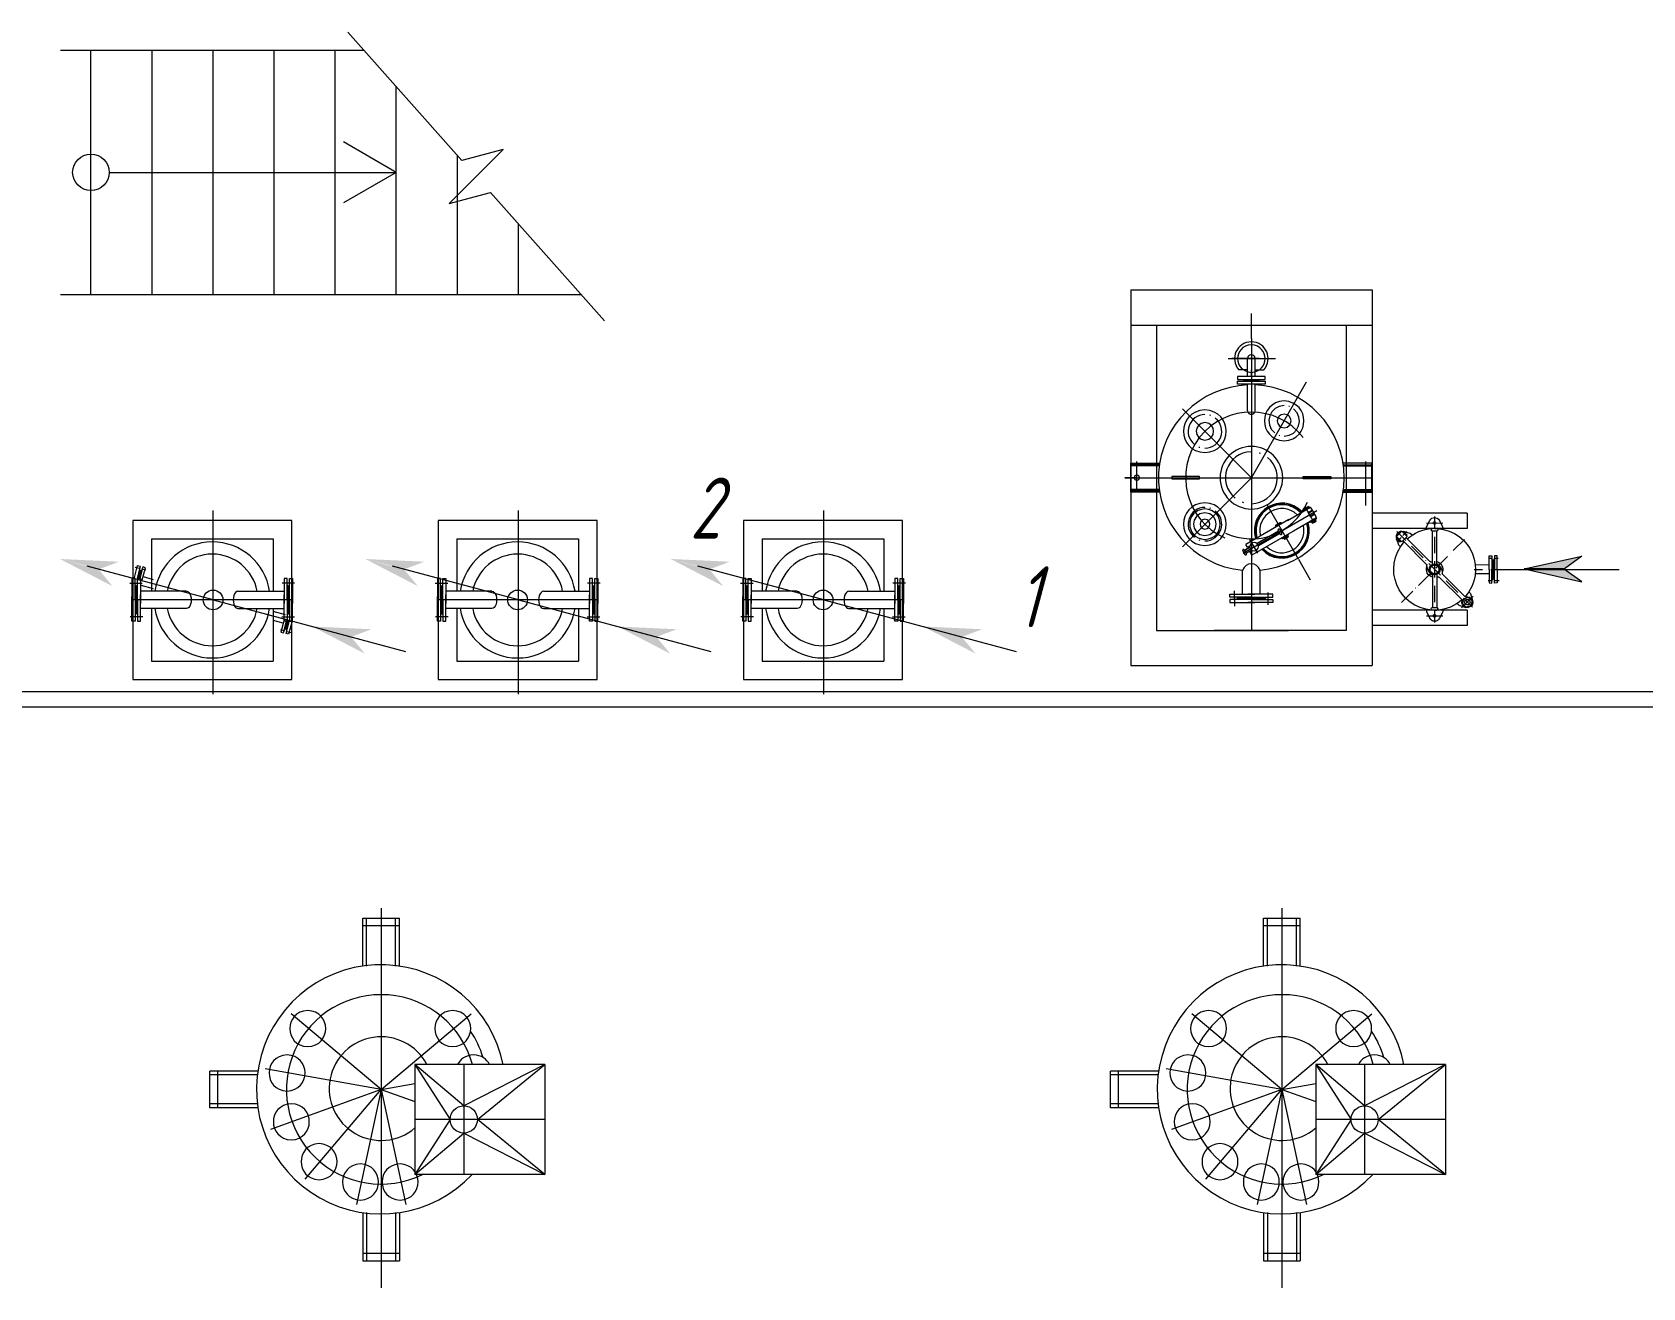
# Model space of a CAD drawing. Header units: millimetres. Extents: x 1337 to 8186, y 1899 to 5236.
# Drawn here: x 6806.4 to 6888.6, y 2608.5 to 2672.7 of the extents above; entities that cross this region are included whole.
import ezdxf

# ---------------------------------------------------------------- set-up
doc = ezdxf.new("R2010")
doc.units = ezdxf.units.MM
doc.layers.add('Линия связи (Вновь)', color=3, linetype='Continuous', lineweight=60)
doc.layers.add('Строительный', color=251, linetype='Continuous', lineweight=13)
doc.styles.add('Simplex', font='simplex.shx', dxfattribs={"width": 0.7, "oblique": 15})

# ---------------------------------------------------------------- blocks, each defined once
blk = doc.blocks.new('A$C049F4C0A')
at = {"layer": 'Строительный', "ltscale": 100}
h = blk.add_hatch(color=256, dxfattribs=at)
h.paths.add_polyline_path([(126.448, 218.876), (127.097, 219.12), (125.161, 219.21)])
h.paths.add_polyline_path([(125.161, 219.21), (126.883, 218.319), (126.442, 218.856)])
h = blk.add_hatch(color=256, dxfattribs=at)
h.paths.add_polyline_path([(136.448, 218.876), (137.097, 219.12), (135.161, 219.21)])
h.paths.add_polyline_path([(135.161, 219.21), (136.883, 218.319), (136.442, 218.856)])
h = blk.add_hatch(color=256, dxfattribs=at)
h.paths.add_polyline_path([(146.448, 218.876), (147.097, 219.12), (145.161, 219.21)])
h.paths.add_polyline_path([(145.161, 219.21), (146.883, 218.319), (146.442, 218.856)])
h = blk.add_hatch(color=256, dxfattribs=at)
h.paths.add_polyline_path([(174.436, 218.892), (175, 219.297), (173.106, 218.882)])
h.paths.add_polyline_path([(173.106, 218.882), (175, 218.467), (174.436, 218.871)])
h = blk.add_hatch(color=256, dxfattribs=at)
h.paths.add_polyline_path([(134.714, 216.665), (135.363, 216.909), (133.426, 216.999)])
h.paths.add_polyline_path([(133.426, 216.999), (135.148, 216.108), (134.708, 216.644)])
h = blk.add_hatch(color=256, dxfattribs=at)
h.paths.add_polyline_path([(144.714, 216.665), (145.363, 216.909), (143.426, 216.999)])
h.paths.add_polyline_path([(143.426, 216.999), (145.148, 216.108), (144.708, 216.644)])
h = blk.add_hatch(color=256, dxfattribs=at)
h.paths.add_polyline_path([(154.714, 216.665), (155.363, 216.909), (153.426, 216.999)])
h.paths.add_polyline_path([(153.426, 216.999), (155.148, 216.108), (154.708, 216.644)])
for p, q in [((134.592, 236.457), (138.327, 232.254)), ((125.177, 235.869), (135.114, 235.869)), ((126.177, 232.469), (126.177, 235.869)), ((126.177, 227.869), (126.177, 235.869)), ((128.177, 227.869), (128.177, 235.869)), ((128.177, 227.869), (128.177, 235.869)), ((130.177, 227.869), (130.177, 235.869)), ((130.177, 227.869), (130.177, 235.869)), ((132.177, 227.869), (132.177, 235.869)), ((132.177, 227.869), (132.177, 235.869)), ((134.177, 227.869), (134.177, 235.869)), ((134.177, 227.869), (134.177, 235.869)), ((136.177, 227.869), (136.177, 234.673)), ((136.177, 231.869), (134.445, 232.869)), ((137.908, 230.848), (139.675, 232.616)), ((139.675, 232.616), (138.327, 232.254)), ((138.177, 227.869), (138.177, 232.423)), ((126.777, 231.869), (136.177, 231.869)), ((136.177, 231.869), (134.445, 230.869)), ((126.177, 227.869), (126.177, 231.269)), ((137.908, 230.848), (139.256, 231.209)), ((139.256, 231.209), (142.992, 227.007)), ((140.177, 227.869), (140.177, 230.173)), ((125.177, 227.869), (142.225, 227.869)), ((125.177, 227.869), (142.225, 227.869)), ((160.227, 228.019), (160.227, 215.719)), ((160.227, 228.019), (168.128, 228.019)), ((168.128, 228.019), (168.128, 215.719)), ((160.227, 226.869), (168.128, 226.869)), ((161.071, 226.869), (161.071, 216.869)), ((164.177, 226.424), (164.177, 227.242)), ((167.283, 226.869), (167.283, 216.869)), ((164.177, 226.424), (164.177, 216.869)), ((163.412, 225.771), (164.97, 225.771)), ((164.43, 225.771), (163.541, 225.771)), ((164.052, 225.19), (164.052, 225.771)), ((164.3, 225.19), (164.3, 225.771)), ((164.052, 225.399), (163.769, 225.399)), ((164.052, 225.207), (164.052, 225.19)), ((164.177, 225.219), (164.177, 225.399)), ((164.3, 225.399), (164.583, 225.399)), ((164.3, 225.207), (164.3, 225.19)), ((164.627, 225.19), (163.725, 225.19)), ((163.725, 225.19), (163.725, 225.09)), ((163.725, 225.09), (164.627, 225.09)), ((163.725, 224.931), (163.725, 225.031)), ((163.725, 225.031), (164.627, 225.031)), ((164.627, 224.931), (163.725, 224.931)), ((163.905, 225.09), (163.926, 225.071)), ((163.905, 225.031), (163.926, 225.05)), ((164.426, 225.071), (163.926, 225.071)), ((163.926, 225.071), (163.926, 225.05)), ((164.426, 225.05), (163.926, 225.05)), ((164.052, 225.19), (164.052, 225.203)), ((164.3, 225.19), (164.052, 225.19)), ((164.052, 224.063), (164.052, 224.931)), ((164.3, 224.931), (164.052, 224.931)), ((164.177, 221.869), (165.898, 224.855)), ((164.3, 225.19), (164.3, 225.203)), ((164.3, 224.063), (164.3, 224.931)), ((164.447, 225.09), (164.426, 225.071)), ((164.426, 225.071), (164.426, 225.05)), ((164.447, 225.031), (164.426, 225.05)), ((164.627, 225.09), (164.627, 225.19)), ((164.627, 225.031), (164.627, 224.931)), ((165.898, 224.855), (165.986, 225.008)), ((165.252, 224.232), (165.252, 224.234)), ((165.428, 224.199), (165.403, 224.207)), ((161.921, 224.126), (164.177, 221.869)), ((162.657, 223.942), (162.657, 223.944)), ((162.849, 223.906), (162.822, 223.914)), ((164.177, 223.574), (164.177, 223.525)), ((165.074, 223.266), (165.099, 223.258)), ((162.462, 222.875), (162.489, 222.867)), ((164.177, 222.72), (164.177, 222.722)), ((164.476, 222.664), (164.434, 222.678)), ((160.227, 221.394), (160.227, 222.346)), ((160.227, 222.346), (161.174, 222.346)), ((161.166, 222.296), (160.227, 222.296)), ((161.159, 222.256), (160.227, 222.256)), ((160.425, 221.394), (160.425, 222.398)), ((168.125, 222.346), (167.178, 222.346)), ((167.186, 222.296), (168.125, 222.296)), ((167.193, 222.256), (168.125, 222.256)), ((167.927, 220.959), (167.927, 222.398)), ((168.125, 221.394), (168.125, 222.346)), ((160.425, 221.869), (160.034, 221.869)), ((160.034, 221.869), (168.125, 221.869)), ((162.477, 221.911), (161.575, 221.911)), ((161.575, 221.911), (161.575, 221.829)), ((161.575, 221.829), (162.477, 221.829)), ((164.177, 221.869), (161.921, 219.613)), ((162.477, 221.829), (162.477, 221.911)), ((165.875, 221.911), (166.777, 221.911)), ((165.875, 221.829), (165.875, 221.911)), ((166.777, 221.829), (165.875, 221.829)), ((166.777, 221.911), (166.777, 221.829)), ((168.125, 221.394), (168.125, 221.777)), ((161.159, 221.484), (160.227, 221.484)), ((161.166, 221.445), (160.227, 221.445)), ((161.174, 221.394), (160.227, 221.394)), ((163.876, 221.077), (163.918, 221.06)), ((167.619, 221.394), (167.178, 221.394)), ((167.178, 221.394), (168.125, 221.394)), ((167.186, 221.445), (168.125, 221.445)), ((167.193, 221.484), (168.125, 221.484)), ((132.75, 220.469), (127.55, 220.469)), ((127.55, 220.469), (127.55, 215.269)), ((130.177, 214.787), (130.177, 220.796)), ((132.75, 215.269), (132.75, 220.469)), ((142.75, 220.469), (137.55, 220.469)), ((137.55, 220.469), (137.55, 215.269)), ((140.177, 214.787), (140.177, 220.796)), ((142.75, 215.269), (142.75, 220.469)), ((152.75, 220.469), (147.55, 220.469)), ((147.55, 220.469), (147.55, 215.269)), ((150.177, 214.787), (150.177, 220.796)), ((152.75, 215.269), (152.75, 220.469)), ((162.657, 220.899), (162.657, 220.901)), ((162.849, 220.865), (162.822, 220.874)), ((163.903, 219.403), (166.325, 220.8)), ((165.409, 220.503), (163.993, 219.686)), ((165.716, 219.205), (164.689, 220.98)), ((165.357, 220.474), (166.116, 220.911)), ((165.557, 220.127), (166.314, 220.564)), ((166.084, 220.915), (165.867, 220.79)), ((165.867, 220.79), (165.877, 220.773)), ((166.047, 220.93), (165.873, 220.83)), ((165.873, 220.83), (165.877, 220.842)), ((165.89, 220.803), (165.873, 220.83)), ((165.877, 220.842), (166.034, 220.932)), ((166.243, 220.388), (165.942, 220.913)), ((166.034, 220.932), (166.047, 220.93)), ((166.176, 220.807), (166.036, 220.727)), ((166.107, 220.606), (166.036, 220.727)), ((166.036, 220.727), (166.118, 220.589)), ((166.047, 220.93), (166.061, 220.903)), ((166.185, 220.79), (166.047, 220.711)), ((166.084, 220.915), (166.095, 220.899)), ((166.304, 220.535), (166.086, 220.409)), ((166.308, 220.526), (166.093, 220.401)), ((166.101, 220.618), (166.107, 220.606)), ((166.245, 220.685), (166.107, 220.606)), ((166.116, 220.75), (166.111, 220.759)), ((166.111, 220.598), (166.208, 220.652)), ((166.176, 220.807), (166.116, 220.911)), ((166.256, 220.669), (166.118, 220.589)), ((166.137, 220.773), (166.132, 220.782)), ((166.174, 220.426), (166.245, 220.466)), ((166.18, 220.637), (166.176, 220.646)), ((166.229, 220.468), (166.183, 220.441)), ((166.245, 220.685), (166.185, 220.79)), ((166.208, 220.652), (166.212, 220.644)), ((166.237, 220.47), (166.229, 220.468)), ((166.243, 220.466), (166.237, 220.47)), ((166.243, 220.457), (166.243, 220.466)), ((166.314, 220.564), (166.256, 220.669)), ((166.262, 220.499), (166.285, 220.455)), ((166.304, 220.535), (166.293, 220.552)), ((166.293, 220.552), (166.308, 220.526)), ((171.247, 220.708), (168.128, 220.708)), ((169.909, 220.263), (170.019, 220.471)), ((170.176, 220.603), (170.176, 220.208)), ((170.444, 220.263), (170.335, 220.472)), ((171.247, 220.708), (171.247, 220.208)), ((165.607, 220.156), (164.194, 219.339)), ((164.355, 219.721), (165.064, 220.131)), ((164.405, 219.636), (165.114, 220.043)), ((165.175, 220.391), (164.957, 220.265)), ((164.957, 220.265), (164.968, 220.248)), ((164.965, 220.305), (165.137, 220.405)), ((165.03, 220.342), (164.965, 220.305)), ((164.968, 220.317), (164.965, 220.305)), ((164.965, 220.305), (164.98, 220.278)), ((164.968, 220.317), (165.124, 220.407)), ((165.053, 220.177), (165.049, 220.163)), ((165.049, 220.163), (165.053, 220.148)), ((165.064, 220.19), (165.053, 220.177)), ((165.053, 220.148), (165.124, 220.027)), ((165.08, 220.192), (165.064, 220.19)), ((165.095, 220.19), (165.08, 220.192)), ((165.106, 220.177), (165.095, 220.19)), ((165.106, 220.177), (165.175, 220.056)), ((165.175, 220.056), (165.106, 220.177)), ((165.124, 220.407), (165.137, 220.405)), ((165.124, 220.027), (165.135, 220.016)), ((165.135, 220.016), (165.149, 220.012)), ((165.137, 220.405), (165.154, 220.378)), ((165.149, 220.012), (165.164, 220.016)), ((165.164, 220.016), (165.175, 220.027)), ((165.175, 220.391), (165.185, 220.374)), ((165.179, 220.041), (165.175, 220.056)), ((165.175, 220.027), (165.179, 220.041)), ((165.394, 220.01), (165.179, 219.884)), ((165.183, 219.876), (165.398, 220.002)), ((165.267, 219.901), (165.336, 219.941)), ((165.319, 219.943), (165.273, 219.916)), ((165.327, 219.945), (165.319, 219.943)), ((165.334, 219.939), (165.327, 219.945)), ((165.329, 219.926), (165.334, 219.933)), ((165.334, 219.933), (165.334, 219.939)), ((165.352, 219.974), (165.377, 219.93)), ((165.398, 220.002), (165.384, 220.027)), ((166.086, 220.409), (166.078, 220.428)), ((166.093, 220.401), (166.086, 220.409)), ((166.166, 220.386), (166.141, 220.428)), ((166.166, 220.386), (166.285, 220.455)), ((166.178, 220.382), (166.166, 220.386)), ((166.183, 220.441), (166.178, 220.437)), ((166.178, 220.382), (166.283, 220.441)), ((166.178, 220.437), (166.178, 220.428)), ((166.178, 220.428), (166.185, 220.424)), ((166.185, 220.424), (166.193, 220.424)), ((166.193, 220.424), (166.239, 220.451)), ((166.239, 220.451), (166.243, 220.457)), ((166.285, 220.455), (166.283, 220.441)), ((171.247, 220.208), (168.128, 220.208)), ((168.928, 219.944), (169.016, 220.032)), ((169.016, 219.856), (168.928, 219.944)), ((169.231, 219.818), (168.938, 220.111)), ((169.053, 220.096), (168.953, 219.995)), ((168.966, 219.982), (168.953, 219.995)), ((169.105, 220.121), (169.016, 220.032)), ((169.053, 220.096), (169.066, 220.083)), ((169.193, 220.032), (169.105, 220.121)), ((169.107, 219.947), (169.107, 219.947)), ((169.13, 220.096), (169.148, 220.114)), ((169.136, 219.975), (169.272, 220.112)), ((169.148, 220.114), (169.274, 219.988)), ((169.382, 220.044), (169.156, 220.114)), ((169.193, 220.032), (169.282, 219.944)), ((169.282, 219.944), (169.193, 219.856)), ((169.274, 219.988), (169.256, 219.97)), ((169.439, 219.988), (169.382, 220.044)), ((169.909, 220.182), (169.909, 220.263)), ((169.91, 220.388), (170.447, 220.389)), ((170.069, 220.174), (170.071, 220.185)), ((170.069, 220.174), (170.07, 220.156)), ((170.071, 220.145), (170.07, 220.156)), ((170.071, 220.185), (170.077, 220.195)), ((170.077, 220.135), (170.071, 220.145)), ((170.077, 220.195), (170.085, 220.203)), ((170.085, 220.127), (170.077, 220.135)), ((170.085, 220.203), (170.095, 220.208)), ((170.095, 220.122), (170.085, 220.127)), ((170.095, 220.208), (170.106, 220.21)), ((170.106, 220.12), (170.095, 220.122)), ((170.177, 220.21), (170.106, 220.21)), ((170.106, 219.034), (170.106, 220.12)), ((170.177, 220.12), (170.106, 220.12)), ((170.176, 220.075), (170.176, 220.075)), ((170.176, 219.94), (170.177, 219.405)), ((170.177, 220.21), (170.249, 220.209)), ((170.248, 220.12), (170.177, 220.12)), ((170.249, 219.033), (170.248, 220.12)), ((170.249, 220.209), (170.26, 220.208)), ((170.26, 220.208), (170.27, 220.203)), ((170.27, 220.203), (170.278, 220.195)), ((170.278, 220.195), (170.283, 220.185)), ((170.283, 220.185), (170.285, 220.174)), ((170.285, 220.174), (170.284, 220.156)), ((170.444, 220.183), (170.444, 220.263)), ((128.159, 219.869), (132.141, 219.869)), ((128.159, 219.869), (128.159, 218.153)), ((132.141, 219.869), (132.141, 218.153)), ((138.159, 219.869), (142.141, 219.869)), ((138.159, 219.869), (138.159, 218.153)), ((142.141, 219.869), (142.141, 218.153)), ((148.159, 219.869), (152.141, 219.869)), ((148.159, 219.869), (148.159, 218.153)), ((152.141, 219.869), (152.141, 218.153)), ((162.462, 219.834), (162.489, 219.826)), ((163.893, 219.508), (163.888, 219.493)), ((163.888, 219.493), (163.893, 219.479)), ((163.903, 219.518), (163.893, 219.508)), ((163.893, 219.479), (163.964, 219.357)), ((163.92, 219.523), (163.903, 219.518)), ((163.934, 219.518), (163.92, 219.523)), ((163.945, 219.508), (163.934, 219.518)), ((164.014, 219.387), (163.945, 219.508)), ((163.955, 219.491), (164.129, 219.592)), ((164.129, 219.592), (163.955, 219.491)), ((164.049, 219.592), (163.993, 219.686)), ((164.006, 219.403), (164.179, 219.504)), ((164.049, 219.592), (164.129, 219.638)), ((164.39, 219.399), (164.131, 219.847)), ((164.139, 219.435), (164.219, 219.481)), ((164.194, 219.339), (164.139, 219.435)), ((164.715, 219.928), (164.355, 219.721)), ((165.179, 219.884), (165.168, 219.901)), ((165.179, 219.884), (165.183, 219.876)), ((165.246, 219.912), (165.183, 219.876)), ((165.256, 219.859), (165.231, 219.903)), ((165.256, 219.859), (165.377, 219.93)), ((165.269, 219.857), (165.256, 219.859)), ((165.273, 219.916), (165.269, 219.91)), ((165.269, 219.857), (165.373, 219.916)), ((165.269, 219.91), (165.269, 219.903)), ((165.269, 219.903), (165.275, 219.899)), ((165.275, 219.899), (165.283, 219.899)), ((165.283, 219.899), (165.329, 219.926)), ((165.377, 219.93), (165.373, 219.916)), ((168.952, 219.883), (168.916, 219.846)), ((168.916, 219.846), (169.006, 219.756)), ((168.94, 219.87), (168.933, 219.891)), ((168.953, 219.919), (168.934, 219.9)), ((168.934, 219.9), (169.061, 219.774)), ((168.942, 219.782), (169.079, 219.918)), ((169.003, 219.666), (168.962, 219.801)), ((168.964, 219.839), (168.996, 219.807)), ((169.06, 219.609), (169.003, 219.666)), ((169.006, 219.756), (169.043, 219.792)), ((169.016, 219.856), (169.105, 219.767)), ((169.061, 219.774), (169.079, 219.793)), ((169.105, 219.767), (169.193, 219.856)), ((169.916, 219.032), (169.143, 219.805)), ((169.243, 219.906), (170.017, 219.132)), ((169.325, 219.724), (169.324, 219.724)), ((169.798, 219.249), (169.419, 219.628)), ((171.158, 219.851), (170.789, 219.483)), ((130.177, 217.869), (126.049, 218.975)), ((127.587, 218.563), (127.703, 218.994)), ((127.759, 218.897), (127.622, 218.933)), ((127.789, 218.971), (127.674, 218.54)), ((127.703, 218.994), (127.789, 218.971)), ((127.876, 218.948), (127.774, 218.57)), ((127.797, 218.887), (127.797, 218.886)), ((127.855, 218.526), (127.962, 218.925)), ((127.962, 218.925), (127.876, 218.948)), ((140.177, 217.869), (136.049, 218.975)), ((150.177, 217.869), (146.049, 218.975)), ((163.964, 219.357), (163.974, 219.345)), ((163.974, 219.345), (163.989, 219.341)), ((163.989, 219.341), (164.003, 219.345)), ((164.003, 219.345), (164.014, 219.357)), ((164.018, 219.372), (164.014, 219.387)), ((164.014, 219.357), (164.018, 219.372)), ((164.177, 219.05), (164.177, 219.052)), ((165.716, 219.205), (166.105, 218.527)), ((169.893, 219.154), (169.893, 219.155)), ((169.916, 219.032), (169.922, 219.025)), ((169.922, 219.025), (169.926, 219.016)), ((169.926, 219.016), (169.928, 219.006)), ((170.366, 218.68), (169.988, 219.06)), ((170.024, 219.126), (170.017, 219.132)), ((170.033, 219.123), (170.024, 219.126)), ((170.042, 219.122), (170.033, 219.123)), ((170.042, 219.122), (170.074, 219.121)), ((170.074, 219.121), (170.106, 219.119)), ((170.083, 219.12), (170.106, 219.128)), ((170.177, 219.27), (170.176, 219.271)), ((170.177, 219.137), (170.177, 218.601)), ((170.6, 219.293), (170.221, 218.914)), ((170.249, 219.066), (170.285, 219.041)), ((170.285, 219.041), (170.318, 219.012)), ((170.694, 219.388), (170.694, 219.388)), ((171.963, 219.012), (171.509, 219.013)), ((171.951, 219.237), (172.062, 219.237)), ((171.963, 218.87), (171.963, 219.316)), ((171.963, 219.316), (172.052, 219.316)), ((172.052, 219.316), (172.053, 218.87)), ((172.089, 219.173), (172.052, 219.21)), ((172.106, 219.173), (172.089, 219.173)), ((172.089, 219.173), (172.089, 218.87)), ((172.103, 219.237), (172.102, 219.238)), ((172.142, 219.21), (172.106, 219.173)), ((172.106, 219.173), (172.106, 218.87)), ((172.231, 219.316), (172.142, 219.316)), ((172.142, 219.316), (172.142, 218.87)), ((172.143, 219.237), (172.254, 219.237)), ((172.231, 218.87), (172.231, 219.316)), ((173.106, 218.882), (175, 219.297)), ((174.436, 218.892), (173.106, 218.882)), ((173.106, 218.882), (173.117, 218.87)), ((174.436, 218.871), (173.106, 218.882)), ((173.106, 218.882), (175, 218.467)), ((175, 219.297), (174.436, 218.892)), ((175, 219.297), (174.436, 218.892)), ((127.453, 218.419), (127.859, 218.419)), ((127.62, 218.57), (127.52, 218.57)), ((127.52, 218.57), (127.52, 217.99)), ((127.52, 218.57), (127.52, 217.756)), ((127.62, 217.869), (127.62, 218.57)), ((127.7, 217.869), (127.7, 218.57)), ((127.7, 218.57), (127.8, 218.57)), ((127.787, 218.824), (127.708, 218.531)), ((127.804, 218.819), (127.725, 218.526)), ((127.762, 218.867), (127.787, 218.824)), ((127.787, 218.824), (127.804, 218.819)), ((127.8, 218.57), (127.8, 217.756)), ((127.804, 218.819), (127.847, 218.844)), ((127.809, 218.356), (128.213, 218.247)), ((127.973, 218.839), (127.837, 218.876)), ((127.883, 218.631), (128.213, 218.543)), ((132.847, 218.419), (132.441, 218.419)), ((132.6, 218.57), (132.499, 218.57)), ((132.499, 218.57), (132.499, 217.756)), ((132.6, 217.869), (132.6, 218.57)), ((132.679, 218.57), (132.78, 218.57)), ((132.679, 217.869), (132.679, 218.57)), ((132.78, 218.57), (132.78, 217.99)), ((132.78, 218.57), (132.78, 217.756)), ((137.453, 218.419), (137.859, 218.419)), ((137.62, 218.57), (137.52, 218.57)), ((137.52, 218.57), (137.52, 217.99)), ((137.52, 218.57), (137.52, 217.756)), ((137.62, 217.869), (137.62, 218.57)), ((137.7, 217.869), (137.7, 218.57)), ((137.7, 218.57), (137.8, 218.57)), ((137.8, 218.57), (137.8, 217.756)), ((142.847, 218.419), (142.441, 218.419)), ((142.6, 218.57), (142.499, 218.57)), ((142.499, 218.57), (142.499, 217.756)), ((142.6, 217.869), (142.6, 218.57)), ((142.679, 218.57), (142.78, 218.57)), ((142.679, 217.869), (142.679, 218.57)), ((142.78, 218.57), (142.78, 217.99)), ((142.78, 218.57), (142.78, 217.756)), ((147.453, 218.419), (147.859, 218.419)), ((147.62, 218.57), (147.52, 218.57)), ((147.52, 218.57), (147.52, 217.99)), ((147.52, 218.57), (147.52, 217.756)), ((147.62, 217.869), (147.62, 218.57)), ((147.7, 217.869), (147.7, 218.57)), ((147.7, 218.57), (147.8, 218.57)), ((147.8, 218.57), (147.8, 217.756)), ((152.847, 218.419), (152.441, 218.419)), ((152.6, 218.57), (152.499, 218.57)), ((152.499, 218.57), (152.499, 217.756)), ((152.6, 217.869), (152.6, 218.57)), ((152.679, 218.57), (152.78, 218.57)), ((152.679, 217.869), (152.679, 218.57)), ((152.78, 218.57), (152.78, 217.99)), ((152.78, 218.57), (152.78, 217.756)), ((163.891, 218.059), (163.891, 218.843)), ((164.461, 218.059), (164.461, 218.843)), ((170.031, 218.725), (169.652, 218.346)), ((170.07, 218.701), (170.038, 218.731)), ((170.105, 218.677), (170.07, 218.701)), ((170.106, 218.707), (170.106, 217.619)), ((170.126, 218.82), (170.126, 218.82)), ((170.177, 218.467), (170.176, 218.467)), ((170.249, 218.706), (170.248, 217.619)), ((170.276, 218.621), (170.248, 218.612)), ((170.281, 218.62), (170.249, 218.624)), ((170.314, 218.62), (170.281, 218.62)), ((170.314, 218.62), (170.323, 218.619)), ((170.323, 218.619), (170.332, 218.615)), ((170.332, 218.615), (170.339, 218.609)), ((170.339, 218.609), (171.07, 217.879)), ((170.43, 218.726), (170.429, 218.736)), ((170.434, 218.717), (170.43, 218.726)), ((170.44, 218.709), (170.434, 218.717)), ((171.171, 217.978), (170.44, 218.709)), ((170.461, 218.585), (170.46, 218.586)), ((170.935, 218.112), (170.556, 218.49)), ((171.476, 218.87), (171.746, 218.87)), ((171.963, 218.727), (171.509, 218.727)), ((171.879, 218.87), (171.878, 218.87)), ((171.93, 218.503), (172.072, 218.503)), ((171.963, 218.87), (171.963, 218.424)), ((171.963, 218.424), (172.052, 218.423)), ((172.014, 218.87), (172.282, 218.87)), ((172.052, 218.423), (172.053, 218.87)), ((172.089, 218.566), (172.053, 218.531)), ((172.089, 218.566), (172.089, 218.87)), ((172.106, 218.566), (172.089, 218.566)), ((172.106, 218.566), (172.106, 218.87)), ((172.142, 218.531), (172.106, 218.566)), ((172.112, 218.503), (172.112, 218.503)), ((172.142, 218.423), (172.142, 218.87)), ((172.231, 218.424), (172.142, 218.423)), ((172.152, 218.503), (172.293, 218.503)), ((172.231, 218.87), (172.231, 218.424)), ((172.282, 218.87), (176.226, 218.87)), ((175, 218.467), (174.436, 218.871)), ((175, 218.467), (174.436, 218.871)), ((127.52, 217.169), (127.52, 217.98)), ((132.78, 217.869), (127.52, 217.869)), ((132.78, 217.869), (127.574, 217.869)), ((127.62, 218.348), (127.652, 218.319)), ((127.62, 217.869), (127.62, 217.169)), ((127.62, 217.869), (127.62, 217.169)), ((127.671, 218.319), (127.652, 218.319)), ((127.7, 218.348), (127.671, 218.319)), ((127.671, 218.319), (127.671, 217.775)), ((127.671, 217.419), (127.671, 217.961)), ((127.7, 217.869), (127.7, 217.169)), ((129.308, 218.153), (127.8, 218.153)), ((127.8, 217.361), (127.8, 218.032)), ((127.8, 217.169), (127.8, 217.98)), ((130.177, 217.869), (136.472, 216.182)), ((130.992, 218.153), (132.499, 218.153)), ((132.499, 217.361), (132.499, 218.032)), ((132.499, 217.169), (132.499, 217.98)), ((132.6, 218.348), (132.629, 218.319)), ((132.6, 217.869), (132.6, 217.169)), ((132.629, 218.319), (132.629, 217.775)), ((132.629, 218.319), (132.648, 218.319)), ((132.629, 217.419), (132.629, 217.961)), ((132.679, 218.348), (132.648, 218.319)), ((132.679, 217.869), (132.679, 217.169)), ((132.679, 217.869), (132.679, 217.169)), ((132.727, 217.881), (132.739, 217.869)), ((132.78, 217.169), (132.78, 217.98)), ((137.52, 217.169), (137.52, 217.98)), ((142.78, 217.869), (137.52, 217.869)), ((142.78, 217.869), (137.574, 217.869)), ((137.62, 218.348), (137.652, 218.319)), ((137.62, 217.869), (137.62, 217.169)), ((137.62, 217.869), (137.62, 217.169)), ((137.671, 218.319), (137.652, 218.319)), ((137.7, 218.348), (137.671, 218.319)), ((137.671, 218.319), (137.671, 217.775)), ((137.671, 217.419), (137.671, 217.961)), ((137.7, 217.869), (137.7, 217.169)), ((139.308, 218.153), (137.8, 218.153)), ((137.8, 217.361), (137.8, 218.032)), ((137.8, 217.169), (137.8, 217.98)), ((140.177, 217.869), (146.472, 216.182)), ((140.992, 218.153), (142.499, 218.153)), ((142.499, 217.361), (142.499, 218.032)), ((142.499, 217.169), (142.499, 217.98)), ((142.6, 218.348), (142.629, 218.319)), ((142.6, 217.869), (142.6, 217.169)), ((142.629, 218.319), (142.629, 217.775)), ((142.629, 218.319), (142.648, 218.319)), ((142.629, 217.419), (142.629, 217.961)), ((142.679, 218.348), (142.648, 218.319)), ((142.679, 217.869), (142.679, 217.169)), ((142.679, 217.869), (142.679, 217.169)), ((142.78, 217.169), (142.78, 217.98)), ((147.52, 217.169), (147.52, 217.98)), ((152.78, 217.869), (147.52, 217.869)), ((152.78, 217.869), (147.574, 217.869)), ((147.62, 218.348), (147.652, 218.319)), ((147.62, 217.869), (147.62, 217.169)), ((147.62, 217.869), (147.62, 217.169)), ((147.671, 218.319), (147.652, 218.319)), ((147.7, 218.348), (147.671, 218.319)), ((147.671, 218.319), (147.671, 217.775)), ((147.671, 217.419), (147.671, 217.961)), ((147.7, 217.869), (147.7, 217.169)), ((149.308, 218.153), (147.8, 218.153)), ((147.8, 217.361), (147.8, 218.032)), ((147.8, 217.169), (147.8, 217.98)), ((150.177, 217.869), (156.472, 216.182)), ((150.992, 218.153), (152.499, 218.153)), ((152.499, 217.361), (152.499, 218.032)), ((152.499, 217.169), (152.499, 217.98)), ((152.6, 218.348), (152.629, 218.319)), ((152.6, 217.869), (152.6, 217.169)), ((152.629, 218.319), (152.629, 217.775)), ((152.629, 218.319), (152.648, 218.319)), ((152.629, 217.419), (152.629, 217.961)), ((152.679, 218.348), (152.648, 218.319)), ((152.679, 217.869), (152.679, 217.169)), ((152.679, 217.869), (152.679, 217.169)), ((152.78, 217.169), (152.78, 217.98)), ((163.476, 217.96), (163.476, 218.059)), ((163.476, 218.059), (164.054, 218.059)), ((163.476, 218.059), (164.288, 218.059)), ((164.177, 217.96), (163.476, 217.96)), ((164.177, 217.879), (163.476, 217.879)), ((163.476, 217.879), (163.476, 217.781)), ((163.627, 217.862), (163.627, 218.17)), ((163.627, 217.977), (163.627, 217.67)), ((163.696, 217.96), (163.725, 217.929)), ((163.696, 217.879), (163.725, 217.91)), ((163.725, 217.91), (163.725, 217.929)), ((164.627, 217.929), (163.725, 217.929)), ((163.725, 217.91), (164.269, 217.91)), ((164.876, 218.059), (164.064, 218.059)), ((164.627, 217.91), (164.083, 217.91)), ((164.177, 217.96), (164.876, 217.96)), ((164.177, 217.879), (164.876, 217.879)), ((164.876, 218.059), (164.298, 218.059)), ((164.656, 217.96), (164.627, 217.929)), ((164.627, 217.91), (164.627, 217.929)), ((164.656, 217.879), (164.627, 217.91)), ((164.727, 217.707), (164.727, 218.117)), ((164.876, 217.96), (164.876, 218.059)), ((164.876, 217.879), (164.876, 217.781)), ((169.463, 218.156), (169.095, 217.788)), ((169.558, 218.251), (169.557, 218.252)), ((170.178, 218.333), (170.178, 217.797)), ((171.029, 218.017), (171.028, 218.018)), ((171.063, 217.609), (171.442, 217.988)), ((171.07, 217.879), (171.076, 217.868)), ((171.076, 217.868), (171.08, 217.855)), ((171.08, 217.855), (171.079, 217.843)), ((171.091, 217.753), (171.134, 217.912)), ((171.416, 217.628), (171.124, 217.922)), ((171.134, 217.912), (171.292, 217.954)), ((171.181, 217.971), (171.171, 217.978)), ((171.193, 217.968), (171.181, 217.971)), ((171.205, 217.969), (171.193, 217.968)), ((171.292, 217.954), (171.409, 217.838)), ((171.295, 218.131), (171.352, 218.075)), ((171.352, 218.075), (171.422, 217.849)), ((171.409, 217.838), (171.366, 217.679)), ((127.871, 217.319), (127.461, 217.319)), ((127.52, 217.169), (127.52, 217.746)), ((127.62, 217.388), (127.652, 217.419)), ((127.671, 217.419), (127.652, 217.419)), ((127.7, 217.388), (127.671, 217.419)), ((129.308, 217.585), (127.8, 217.585)), ((128.159, 217.585), (128.159, 215.869)), ((130.992, 217.585), (132.499, 217.585)), ((132.038, 217.371), (132.298, 217.301)), ((132.141, 217.585), (132.141, 215.869)), ((132.545, 217.382), (132.141, 217.491)), ((132.428, 217.319), (132.838, 217.319)), ((132.6, 217.388), (132.629, 217.419)), ((132.629, 217.419), (132.648, 217.419)), ((132.679, 217.388), (132.648, 217.419)), ((132.738, 217.563), (132.737, 217.564)), ((132.78, 217.169), (132.78, 217.746)), ((137.871, 217.319), (137.461, 217.319)), ((137.52, 217.169), (137.52, 217.746)), ((137.62, 217.388), (137.652, 217.419)), ((137.671, 217.419), (137.652, 217.419)), ((137.7, 217.388), (137.671, 217.419)), ((139.308, 217.585), (137.8, 217.585)), ((138.159, 217.585), (138.159, 215.869)), ((140.992, 217.585), (142.499, 217.585)), ((142.141, 217.585), (142.141, 215.869)), ((142.428, 217.319), (142.838, 217.319)), ((142.6, 217.388), (142.629, 217.419)), ((142.629, 217.419), (142.648, 217.419)), ((142.679, 217.388), (142.648, 217.419)), ((142.78, 217.169), (142.78, 217.746)), ((147.871, 217.319), (147.461, 217.319)), ((147.52, 217.169), (147.52, 217.746)), ((147.62, 217.388), (147.652, 217.419)), ((147.671, 217.419), (147.652, 217.419)), ((147.7, 217.388), (147.671, 217.419)), ((149.308, 217.585), (147.8, 217.585)), ((148.159, 217.585), (148.159, 215.869)), ((150.992, 217.585), (152.499, 217.585)), ((152.141, 217.585), (152.141, 215.869)), ((152.428, 217.319), (152.838, 217.319)), ((152.6, 217.388), (152.629, 217.419)), ((152.629, 217.419), (152.648, 217.419)), ((152.679, 217.388), (152.648, 217.419)), ((152.78, 217.169), (152.78, 217.746)), ((163.476, 217.781), (164.288, 217.781)), ((164.876, 217.781), (164.064, 217.781)), ((171.247, 217.531), (168.128, 217.531)), ((169.91, 217.558), (169.91, 217.477)), ((169.91, 217.477), (170.02, 217.268)), ((169.912, 217.351), (170.448, 217.352)), ((170.106, 217.619), (170.177, 217.619)), ((170.177, 217.663), (170.176, 217.663)), ((170.177, 217.619), (170.248, 217.619)), ((170.177, 217.531), (170.249, 217.53)), ((170.178, 217.529), (170.178, 217.134)), ((170.248, 217.619), (170.26, 217.617)), ((170.26, 217.531), (170.249, 217.53)), ((170.26, 217.617), (170.269, 217.613)), ((170.269, 217.537), (170.26, 217.531)), ((170.269, 217.613), (170.277, 217.605)), ((170.277, 217.545), (170.269, 217.537)), ((170.277, 217.605), (170.282, 217.595)), ((170.283, 217.555), (170.277, 217.545)), ((170.282, 217.595), (170.284, 217.584)), ((170.285, 217.566), (170.283, 217.555)), ((170.285, 217.566), (170.284, 217.584)), ((170.446, 217.476), (170.335, 217.268)), ((170.446, 217.557), (170.446, 217.476)), ((170.915, 217.753), (170.973, 217.696)), ((170.973, 217.696), (171.199, 217.626)), ((171.207, 217.637), (171.091, 217.753)), ((171.366, 217.679), (171.207, 217.637)), ((171.247, 217.531), (171.247, 217.031)), ((127.62, 217.169), (127.52, 217.169)), ((127.7, 217.169), (127.8, 217.169)), ((132.471, 217.107), (132.141, 217.195)), ((132.381, 216.899), (132.518, 216.862)), ((132.499, 217.213), (132.393, 216.814)), ((132.393, 216.814), (132.478, 216.79)), ((132.426, 217.266), (132.426, 217.267)), ((132.478, 216.79), (132.58, 217.169)), ((132.6, 217.169), (132.499, 217.169)), ((132.551, 216.919), (132.507, 216.894)), ((132.551, 216.919), (132.629, 217.212)), ((132.567, 216.914), (132.551, 216.919)), ((132.556, 217.232), (132.816, 217.163)), ((132.557, 216.852), (132.557, 216.852)), ((132.565, 216.767), (132.68, 217.198)), ((132.567, 216.914), (132.646, 217.208)), ((132.592, 216.871), (132.567, 216.914)), ((132.595, 216.841), (132.732, 216.805)), ((132.767, 217.175), (132.651, 216.744)), ((132.679, 217.169), (132.78, 217.169)), ((132.767, 217.175), (132.78, 217.223)), ((137.62, 217.169), (137.52, 217.169)), ((137.7, 217.169), (137.8, 217.169)), ((142.6, 217.169), (142.499, 217.169)), ((142.679, 217.169), (142.78, 217.169)), ((147.62, 217.169), (147.52, 217.169)), ((147.7, 217.169), (147.8, 217.169)), ((152.6, 217.169), (152.499, 217.169)), ((152.679, 217.169), (152.78, 217.169)), ((161.071, 216.869), (165.398, 216.869)), ((167.283, 216.869), (162.956, 216.869)), ((171.247, 217.031), (168.128, 217.031)), ((132.651, 216.744), (132.565, 216.767)), ((128.159, 215.869), (132.141, 215.869)), ((138.159, 215.869), (142.141, 215.869)), ((148.159, 215.869), (152.141, 215.869)), ((160.227, 215.719), (168.128, 215.719)), ((127.55, 215.269), (132.75, 215.269)), ((137.55, 215.269), (142.75, 215.269)), ((147.55, 215.269), (152.75, 215.269)), ((100.177, 214.869), (284.177, 214.869)), ((99.677, 214.369), (283.677, 214.369)), ((135.077, 205.881), (135.077, 207.455)), ((135.077, 207.455), (136.277, 207.455)), ((135.202, 205.881), (135.202, 207.455)), ((135.677, 207.781), (135.677, 195.7)), ((136.152, 205.881), (136.152, 207.455)), ((136.277, 205.881), (136.277, 207.455)), ((164.577, 205.881), (164.577, 207.455)), ((164.577, 207.455), (165.777, 207.455)), ((164.702, 205.881), (164.702, 207.455)), ((165.177, 207.781), (165.177, 195.7)), ((165.652, 205.881), (165.652, 207.455)), ((165.777, 205.881), (165.777, 207.455)), ((135.077, 207.205), (136.277, 207.205)), ((164.577, 207.205), (165.777, 207.205)), ((135.677, 201.845), (132.728, 204.32)), ((135.677, 201.845), (138.626, 204.32)), ((165.177, 201.845), (162.228, 204.32)), ((165.177, 201.845), (168.126, 204.32)), ((136.785, 202.659), (136.785, 199.059)), ((141.035, 202.659), (136.785, 202.659)), ((138.385, 201.304), (136.785, 202.659)), ((136.785, 202.659), (137.94, 200.859)), ((138.385, 202.659), (138.385, 199.059)), ((141.035, 202.659), (138.385, 201.304)), ((138.83, 200.859), (141.035, 202.659)), ((141.035, 202.659), (141.035, 199.059)), ((166.285, 202.659), (166.285, 199.059)), ((170.535, 202.659), (166.285, 202.659)), ((167.885, 201.304), (166.285, 202.659)), ((166.285, 202.659), (167.44, 200.859)), ((167.885, 202.659), (167.885, 199.059)), ((170.535, 202.659), (167.885, 201.304)), ((168.33, 200.859), (170.535, 202.659)), ((170.535, 202.659), (170.535, 199.059)), ((131.641, 202.445), (130.067, 202.445)), ((130.067, 201.245), (130.067, 202.445)), ((131.641, 202.32), (130.067, 202.32)), ((130.317, 202.445), (130.317, 201.245)), ((135.677, 201.845), (131.886, 202.513)), ((135.677, 201.845), (136.785, 202.04)), ((161.141, 202.445), (159.567, 202.445)), ((159.567, 201.245), (159.567, 202.445)), ((161.141, 202.32), (159.567, 202.32)), ((159.817, 202.445), (159.817, 201.245)), ((165.177, 201.845), (161.386, 202.513)), ((165.177, 201.845), (166.285, 202.04)), ((135.677, 201.845), (132.06, 200.527)), ((133.19, 198.906), (135.677, 201.845)), ((135.677, 201.845), (134.872, 198.08)), ((135.677, 201.869), (135.677, 195.348)), ((135.677, 201.845), (136.785, 201.442)), ((135.677, 201.845), (136.483, 198.08)), ((165.177, 201.845), (161.56, 200.527)), ((162.69, 198.906), (165.177, 201.845)), ((165.177, 201.845), (164.372, 198.08)), ((165.177, 201.869), (165.177, 195.348)), ((165.177, 201.845), (166.285, 201.442)), ((165.177, 201.845), (165.983, 198.08)), ((131.641, 201.37), (130.067, 201.37)), ((131.641, 201.245), (130.067, 201.245)), ((161.141, 201.37), (159.567, 201.37)), ((161.141, 201.245), (159.567, 201.245)), ((141.035, 200.859), (136.785, 200.859)), ((137.94, 200.859), (136.785, 199.059)), ((141.035, 199.059), (138.83, 200.859)), ((170.535, 200.859), (166.285, 200.859)), ((167.44, 200.859), (166.285, 199.059)), ((170.535, 199.059), (168.33, 200.859)), ((136.785, 199.059), (138.385, 200.414)), ((138.385, 200.414), (141.035, 199.059)), ((166.285, 199.059), (167.885, 200.414)), ((167.885, 200.414), (170.535, 199.059)), ((141.035, 199.059), (136.785, 199.059)), ((170.535, 199.059), (166.285, 199.059)), ((135.077, 197.809), (135.077, 196.235)), ((135.202, 197.809), (135.202, 196.235)), ((136.152, 197.809), (136.152, 196.235)), ((136.277, 197.809), (136.277, 196.235)), ((164.577, 197.809), (164.577, 196.235)), ((164.702, 197.809), (164.702, 196.235)), ((165.652, 197.809), (165.652, 196.235)), ((165.777, 197.809), (165.777, 196.235)), ((135.077, 196.485), (136.277, 196.485)), ((135.077, 196.235), (136.277, 196.235)), ((164.577, 196.485), (165.777, 196.485)), ((164.577, 196.235), (165.777, 196.235))]:
    blk.add_line(p, q, dxfattribs=at)
for centre, radius in [((126.177, 231.869), 0.6), ((130.177, 217.869), 0.323), ((140.15, 217.869), 0.323), ((150.15, 217.869), 0.323), ((138.385, 200.859), 0.445), ((167.885, 200.859), 0.445)]:
    blk.add_circle(centre, radius, dxfattribs=at)
for centre, radius, start, end in [((130.15, 217.869), 1.9, 8.6081, 171.3919), ((140.15, 217.869), 1.9, 8.6081, 171.3919), ((150.15, 217.869), 1.9, 8.6081, 171.3919), ((130.15, 217.869), 1.5, 10.9287, 169.0713), ((140.15, 217.869), 1.5, 10.9287, 169.0713), ((150.15, 217.869), 1.5, 10.9287, 169.0713), ((130.15, 217.869), 1.9, 188.6081, 351.3919), ((130.15, 217.869), 1.5, 190.9287, 349.0713), ((140.15, 217.869), 1.9, 188.6081, 351.3919), ((140.15, 217.869), 1.5, 190.9287, 349.0713), ((150.15, 217.869), 1.9, 188.6081, 351.3919), ((150.15, 217.869), 1.5, 190.9287, 349.0713), ((135.677, 201.845), 4.08, 11.5133, 316.9405), ((165.177, 201.845), 4.08, 11.5133, 316.9405), ((135.677, 201.845), 3.1, 15.2299, 296.0257), ((165.177, 201.845), 3.1, 15.2299, 296.0257), ((135.677, 201.845), 3.5, 17.2901, 33.0828), ((165.177, 201.845), 3.5, 17.2901, 33.0828), ((135.677, 201.869), 1.697, 27.7447, 310.7513), ((165.177, 201.869), 1.697, 27.7447, 310.7513)]:
    blk.add_arc(centre, radius, start, end, dxfattribs=at)
at = {"layer": 'Строительный', "ltscale": 100, "extrusion": (0, 0, -1)}
for centre in [(129.308, 217.869), (139.308, 217.869), (149.308, 217.869)]:
    blk.add_ellipse(centre, major_axis=(0, 0.284), ratio=0.544025, start_param=0, end_param=3.141593, dxfattribs=at)
at = {"layer": 'Строительный', "ltscale": 100}
for centre in [(130.992, 217.869), (140.992, 217.869), (150.992, 217.869)]:
    blk.add_ellipse(centre, major_axis=(0, 0.284), ratio=0.544025, start_param=0, end_param=3.141593, dxfattribs=at)
for points in [[(164.177, 226.321), (163.695, 226.313), (163.452, 225.762), (163.769, 225.399)], [(164.583, 225.399), (164.9, 225.759), (164.659, 226.312), (164.177, 226.321)], [(164.177, 226.221), (163.576, 226.189), (163.578, 225.352), (164.177, 225.32)], [(164.3, 225.771), (164.293, 225.935), (164.059, 225.935), (164.052, 225.771)], [(164.177, 225.32), (164.773, 225.353), (164.775, 226.188), (164.177, 226.221)], [(164.052, 224.908), (162.483, 224.842), (161.224, 223.598), (161.14, 222.03)], [(167.216, 221.869), (167.215, 223.502), (165.932, 224.839), (164.3, 224.908)], [(165.873, 223.191), (165.007, 224.294), (163.35, 224.297), (162.483, 223.195)], [(165.252, 224.383), (164.388, 224.343), (164.389, 223.121), (165.252, 223.082)], [(165.252, 224.232), (164.778, 224.228), (164.573, 223.64), (164.94, 223.341)], [(165.252, 223.082), (166.114, 223.124), (166.115, 224.341), (165.252, 224.383)], [(162.657, 224.09), (161.726, 224.049), (161.726, 222.732), (162.657, 222.691)], [(162.657, 223.942), (162.136, 223.935), (161.906, 223.286), (162.316, 222.961)], [(162.657, 223.676), (162.277, 223.66), (162.277, 223.121), (162.657, 223.105)], [(162.657, 222.691), (163.585, 222.735), (163.585, 224.046), (162.657, 224.09)], [(162.657, 222.839), (163.177, 222.849), (163.405, 223.494), (162.995, 223.82)], [(162.657, 223.105), (163.035, 223.124), (163.035, 223.657), (162.657, 223.676)], [(164.052, 224.063), (164.068, 223.908), (164.284, 223.908), (164.3, 224.063)], [(165.252, 223.956), (164.948, 223.942), (164.955, 223.519), (165.252, 223.507)], [(165.252, 223.233), (165.728, 223.242), (165.931, 223.821), (165.561, 224.124)], [(165.252, 223.507), (165.548, 223.521), (165.551, 223.943), (165.252, 223.956)], [(162.483, 223.195), (161.623, 222.086), (162.021, 220.481), (163.303, 219.905)], [(164.177, 222.72), (163.367, 222.705), (163.023, 221.719), (163.648, 221.204)], [(164.177, 222.896), (163.607, 222.893), (163.153, 222.439), (163.15, 221.869)], [(165.202, 221.869), (165.199, 222.438), (164.746, 222.892), (164.177, 222.896)], [(164.177, 221.02), (164.986, 221.034), (165.329, 222.024), (164.704, 222.536)], [(160.425, 221.961), (160.305, 221.946), (160.305, 221.794), (160.425, 221.779)], [(160.425, 221.779), (160.545, 221.788), (160.545, 221.952), (160.425, 221.961)], [(161.14, 222.03), (161.056, 220.399), (162.265, 219), (163.891, 218.843)], [(163.15, 221.869), (163.154, 221.3), (163.608, 220.847), (164.177, 220.844)], [(164.177, 220.844), (164.745, 220.848), (165.198, 221.301), (165.202, 221.869)], [(164.461, 218.843), (166.027, 218.995), (167.213, 220.296), (167.216, 221.869)], [(162.657, 221.049), (161.727, 221.008), (161.726, 219.691), (162.657, 219.65)], [(162.657, 219.65), (163.585, 219.694), (163.584, 221.006), (162.657, 221.049)], [(163.326, 220.06), (164.346, 219.579), (165.562, 220.04), (166.011, 221.074)], [(165.835, 220.75), (165.164, 221.439), (164.053, 220.794), (164.317, 219.872)], [(165.804, 220.731), (165.165, 221.384), (164.105, 220.772), (164.346, 219.891)], [(165.792, 220.725), (165.157, 221.357), (164.127, 220.761), (164.361, 219.897)], [(165.679, 220.66), (165.141, 221.156), (164.311, 220.675), (164.472, 219.962)], [(162.657, 220.899), (162.136, 220.898), (161.906, 220.243), (162.316, 219.92)], [(162.657, 220.851), (161.99, 220.815), (161.993, 219.882), (162.657, 219.849)], [(162.657, 220.725), (162.158, 220.702), (162.157, 219.997), (162.657, 219.974)], [(162.657, 220.51), (162.443, 220.498), (162.443, 220.202), (162.657, 220.19)], [(162.657, 219.849), (163.32, 219.884), (163.321, 220.815), (162.657, 220.851)], [(162.657, 219.799), (163.177, 219.809), (163.406, 220.453), (162.995, 220.78)], [(162.657, 219.974), (163.154, 219.999), (163.153, 220.7), (162.657, 220.725)], [(162.657, 220.19), (162.867, 220.203), (162.867, 220.497), (162.657, 220.51)], [(166.042, 220.719), (166.042, 220.719), (166.137, 220.773), (166.137, 220.773)], [(166.137, 220.773), (166.137, 220.773), (166.042, 220.719), (166.042, 220.719)], [(170.019, 220.471), (170.086, 220.599), (170.266, 220.598), (170.335, 220.472)], [(170.145, 220.42), (170.188, 220.46), (170.249, 220.4), (170.208, 220.357)], [(164.516, 219.527), (165.185, 218.837), (166.298, 219.478), (166.036, 220.403)], [(164.547, 219.544), (165.192, 218.893), (166.246, 219.504), (166.005, 220.386)], [(164.56, 219.552), (165.193, 218.918), (166.223, 219.512), (165.992, 220.378)], [(164.673, 219.617), (165.207, 219.118), (166.043, 219.601), (165.879, 220.313)], [(168.933, 219.891), (168.891, 220.027), (169.019, 220.157), (169.156, 220.114)], [(169.282, 219.867), (169.502, 220.066), (169.796, 220.19), (170.092, 220.207)], [(170.208, 220.357), (170.166, 220.316), (170.104, 220.378), (170.145, 220.42)], [(170.284, 220.156), (170.284, 220.135), (170.269, 220.121), (170.248, 220.12)], [(170.262, 220.207), (171.382, 220.125), (171.916, 218.818), (171.174, 217.975)], [(164.267, 219.753), (164.081, 219.741), (164.081, 219.484), (164.267, 219.472)], [(164.267, 219.472), (164.453, 219.484), (164.453, 219.741), (164.267, 219.753)], [(170.092, 217.533), (168.971, 217.616), (168.437, 218.924), (169.182, 219.767)], [(168.994, 219.809), (168.978, 219.793), (168.953, 219.818), (168.969, 219.834)], [(168.969, 219.834), (168.986, 219.85), (169.01, 219.826), (168.994, 219.809)], [(164.461, 218.843), (164.364, 219.119), (163.988, 219.118), (163.891, 218.843)], [(170.106, 218.612), (169.953, 218.654), (169.869, 218.821), (169.928, 218.969)], [(170.304, 218.744), (170.127, 218.584), (169.891, 218.821), (170.051, 218.996)], [(170.038, 218.731), (169.964, 218.806), (169.925, 218.901), (169.928, 219.006)], [(170.279, 218.769), (170.137, 218.642), (169.948, 218.829), (170.076, 218.971)], [(170.051, 218.996), (170.227, 219.155), (170.463, 218.92), (170.304, 218.744)], [(170.076, 218.971), (170.218, 219.098), (170.405, 218.91), (170.279, 218.769)], [(170.248, 219.128), (170.4, 219.088), (170.484, 218.921), (170.428, 218.775)], [(170.318, 219.012), (170.389, 218.943), (170.433, 218.834), (170.429, 218.736)], [(127.652, 218.319), (127.652, 218.319), (127.652, 217.419), (127.652, 217.419)], [(127.652, 217.419), (127.652, 217.419), (127.652, 218.319), (127.652, 218.319)], [(132.648, 218.319), (132.648, 218.319), (132.648, 217.419), (132.648, 217.419)], [(132.648, 217.419), (132.648, 217.419), (132.648, 218.319), (132.648, 218.319)], [(137.652, 218.319), (137.652, 218.319), (137.652, 217.419), (137.652, 217.419)], [(137.652, 217.419), (137.652, 217.419), (137.652, 218.319), (137.652, 218.319)], [(142.648, 218.319), (142.648, 218.319), (142.648, 217.419), (142.648, 217.419)], [(142.648, 217.419), (142.648, 217.419), (142.648, 218.319), (142.648, 218.319)], [(147.652, 218.319), (147.652, 218.319), (147.652, 217.419), (147.652, 217.419)], [(147.652, 217.419), (147.652, 217.419), (147.652, 218.319), (147.652, 218.319)], [(152.648, 218.319), (152.648, 218.319), (152.648, 217.419), (152.648, 217.419)], [(152.648, 217.419), (152.648, 217.419), (152.648, 218.319), (152.648, 218.319)], [(171.073, 217.873), (170.845, 217.671), (170.566, 217.553), (170.262, 217.533)], [(171.386, 217.68), (171.258, 217.538), (171.033, 217.658), (171.079, 217.843)], [(171.314, 217.733), (171.227, 217.653), (171.108, 217.773), (171.188, 217.859)], [(171.188, 217.859), (171.274, 217.941), (171.396, 217.82), (171.314, 217.733)], [(171.205, 217.969), (171.377, 218.012), (171.499, 217.815), (171.386, 217.68)], [(170.177, 217.531), (170.128, 217.53), (170.061, 217.513), (170.07, 217.584)], [(170.07, 217.584), (170.072, 217.606), (170.084, 217.618), (170.106, 217.619)], [(170.209, 217.32), (170.166, 217.279), (170.105, 217.339), (170.147, 217.383)], [(170.147, 217.383), (170.19, 217.423), (170.249, 217.363), (170.209, 217.32)], [(170.335, 217.268), (170.268, 217.141), (170.086, 217.142), (170.02, 217.268)], [(133.276, 204.427), (132.494, 204.399), (132.493, 203.277), (133.276, 203.243)], [(133.276, 203.243), (134.063, 203.275), (134.061, 204.4), (133.276, 204.427)], [(138.025, 204.427), (137.243, 204.399), (137.242, 203.277), (138.025, 203.243)], [(138.025, 203.243), (138.812, 203.275), (138.811, 204.4), (138.025, 204.427)], [(162.776, 204.427), (161.994, 204.399), (161.993, 203.277), (162.776, 203.243)], [(162.776, 203.243), (163.563, 203.275), (163.561, 204.4), (162.776, 204.427)], [(167.525, 204.427), (166.743, 204.399), (166.742, 203.277), (167.525, 203.243)], [(167.525, 203.243), (168.312, 203.275), (168.311, 204.4), (167.525, 204.427)], [(132.597, 202.973), (131.816, 202.944), (131.815, 201.822), (132.597, 201.789)], [(132.597, 201.789), (133.384, 201.821), (133.383, 202.946), (132.597, 202.973)], [(138.703, 202.973), (138.443, 202.963), (138.269, 202.832), (138.182, 202.661)], [(139.227, 202.661), (139.14, 202.833), (138.965, 202.964), (138.703, 202.973)], [(162.097, 202.973), (161.316, 202.944), (161.315, 201.822), (162.097, 201.789)], [(162.097, 201.789), (162.884, 201.821), (162.883, 202.946), (162.097, 202.973)], [(168.203, 202.973), (167.943, 202.963), (167.769, 202.832), (167.682, 202.661)], [(168.727, 202.661), (168.64, 202.833), (168.465, 202.964), (168.203, 202.973)], [(132.737, 201.373), (131.956, 201.345), (131.955, 200.223), (132.737, 200.19)], [(132.737, 200.19), (133.524, 200.222), (133.523, 201.347), (132.737, 201.373)], [(162.237, 201.373), (161.456, 201.345), (161.455, 200.223), (162.237, 200.19)], [(162.237, 200.19), (163.024, 200.222), (163.023, 201.347), (162.237, 201.373)], [(133.648, 200.068), (132.866, 200.04), (132.865, 198.918), (133.648, 198.884)], [(133.648, 198.884), (134.435, 198.916), (134.434, 200.041), (133.648, 200.068)], [(163.148, 200.068), (162.366, 200.04), (162.365, 198.918), (163.148, 198.884)], [(163.148, 198.884), (163.935, 198.916), (163.934, 200.041), (163.148, 200.068)], [(135.002, 199.403), (134.22, 199.375), (134.219, 198.253), (135.002, 198.219)], [(135.002, 198.219), (135.789, 198.251), (135.788, 199.376), (135.002, 199.403)], [(136.299, 199.403), (135.517, 199.375), (135.516, 198.253), (136.299, 198.219)], [(136.299, 198.219), (137.086, 198.251), (137.085, 199.376), (136.299, 199.403)], [(164.502, 199.403), (163.72, 199.375), (163.719, 198.253), (164.502, 198.219)], [(164.502, 198.219), (165.289, 198.251), (165.288, 199.376), (164.502, 199.403)], [(165.799, 199.403), (165.017, 199.375), (165.016, 198.253), (165.799, 198.219)], [(165.799, 198.219), (166.586, 198.251), (166.585, 199.376), (165.799, 199.403)]]:
    blk.add_open_spline(points, degree=3, dxfattribs=at)
at = {"layer": 'Строительный', "ltscale": 100, "style": 'Simplex', "oblique": 15, "width": 0.7}
for s, p in [('2', (145.79, 219.877)), ('1', (156.498, 216.972))]:
    blk.add_text(s, height=2, dxfattribs=at).set_placement(p)

msp = doc.modelspace()

# ---------------------------------------------------------------- block references
at = {"layer": 'Линия связи (Вновь)', "xscale": 1.56, "yscale": 1.56, "zscale": 1.56}
msp.add_blockref('A$C049F4C0A', (6612.516, 2303.781), dxfattribs=at)

doc.saveas('drawing.dxf')
